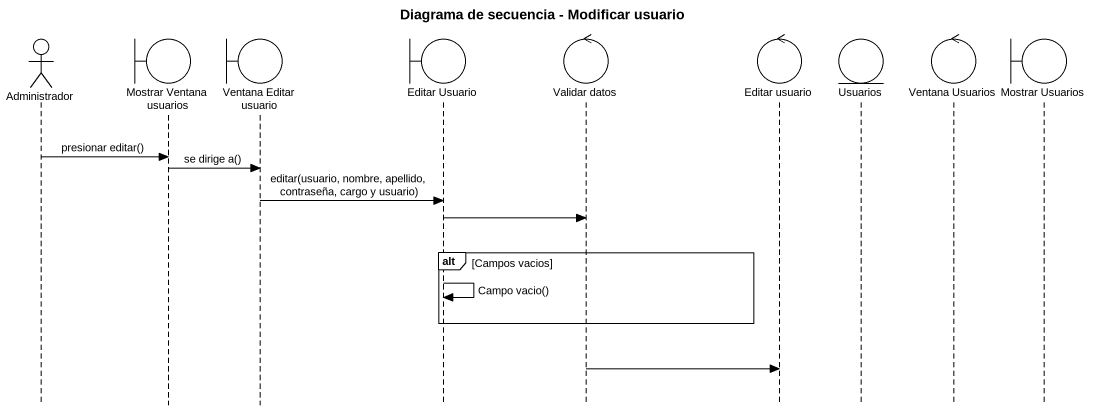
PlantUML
@startuml
title Diagrama de secuencia - Modificar usuario
hide footbox
actor Administrador
boundary "Mostrar Ventana usuarios" as Mostrar_Ventana_usuarios
boundary "Ventana Editar usuario" as Ventana_Editar_usuario
boundary "Editar Usuario" as Editar_Usuario
control "Validar datos" as Validar_datos
control "Editar usuario" as Editar_usuario
entity Usuarios
control "Ventana Usuarios" as Ventana_Usuarios
boundary "Mostrar Usuarios" as Mostrar_Usuarios

Administrador -> Mostrar_Ventana_usuarios : presionar editar()
Mostrar_Ventana_usuarios -> Ventana_Editar_usuario : se dirige a()
Ventana_Editar_usuario -> Editar_Usuario : editar(usuario, nombre, apellido, contraseña, cargo y usuario)
Editar_Usuario -> Validar_datos
alt Campos vacios
  Editar_Usuario -> Editar_Usuario : Campo vacio()
end
Validar_datos -> Editar_usuario
@enduml
